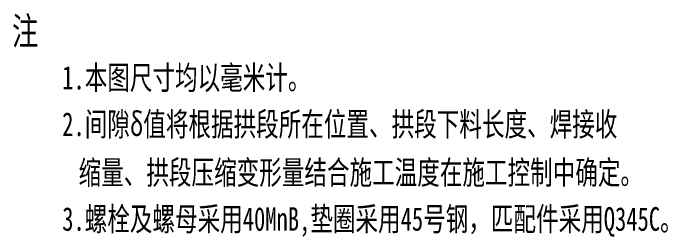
# Model space of a CAD drawing. Extents: x -51050 to 71428, y 3712 to 50864.
# Drawn here: x -38945 to -34791, y 3855 to 5276 of the extents above; entities that cross this region are included whole.
import ezdxf

# ---------------------------------------------------------------- set-up
doc = ezdxf.new("R2010")
doc.units = 0
doc.header["$LTSCALE"] = 100
doc.header["$MEASUREMENT"] = 0
doc.layers.add('text', color=7, linetype='CONTINUOUS', lineweight=15)
doc.styles.add('样式 1', font='仿宋_GB2312.ttf', dxfattribs={"width": 0.7})

msp = doc.modelspace()

# ---------------------------------------------------------------- texts
at = {"layer": 'text', "style": '样式 1', "width": 0.7}
for s, height, p in [('注', 175, (-38951.8, 5074.6)), ('1.本图尺寸均以毫米计。', 150, (-38633.3, 4791.2)), ('2.间隙δ值将根据拱段所在位置、拱段下料长度、焊接收', 150, (-38633.3, 4495.8)), ('缩量、拱段压缩变形量结合施工温度在施工控制中确定。', 150, (-38529.3, 4189.4)), ('3.螺栓及螺母采用40MnB,垫圈采用45号钢，匹配件采用Q345C。', 150, (-38633.3, 3894.1))]:
    msp.add_text(s, height=height, dxfattribs=at).set_placement(p)

doc.saveas('drawing.dxf')
